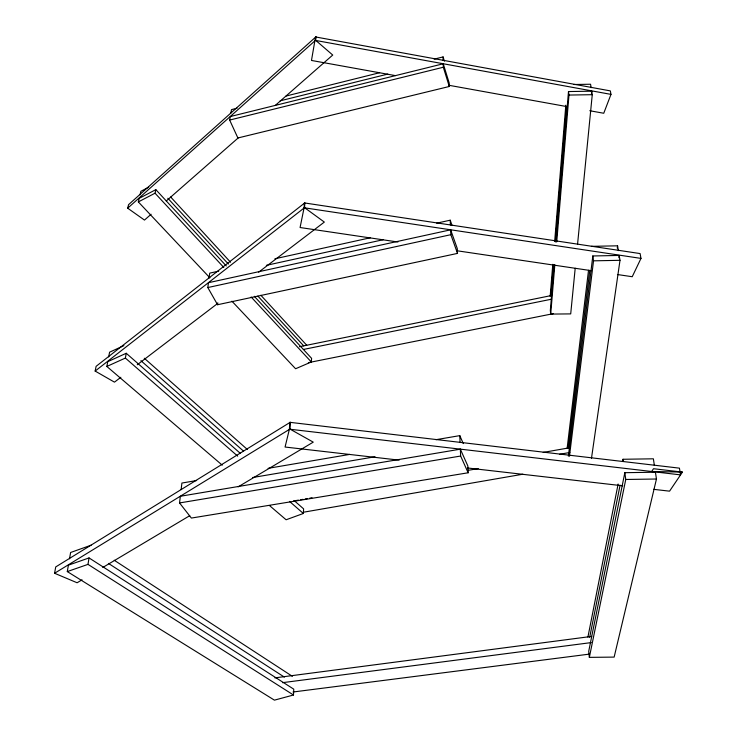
<?xml version="1.0" encoding="UTF-8"?>
<svg xmlns="http://www.w3.org/2000/svg" width="737" height="737" viewBox="0 0 737 737"><rect width="100%" height="100%" fill="white"/><g stroke="black" fill="none" stroke-linecap="round" stroke-linejoin="round"><path stroke-width="1.11" d="M293.483 695.009L293.759 689.169L89.039 557.927L68.403 565.168L67.288 571.58L274.422 700.15L293.483 695.009L87.989 564.376L67.288 571.58M269.502 505.554L286.113 519.769L303.358 513.477L303.607 508.871L294.091 500.515M54.575 573.257L289.945 429.081L290.341 422.227L55.726 566.928L54.575 573.257L77.099 582.764L82.037 579.826M289.411 429.174L289.816 422.319L679.431 468.152L680.555 474.877L289.411 429.174L285.072 447.037L399.159 460.137M397.906 242.012L300.079 227.521L304.095 207.76L304.418 202.933L640.103 253.574L640.987 258.401L632.226 276.725L617.44 274.533M95.156 371.07L304.547 207.659L304.869 202.832L96.114 366.326L95.156 371.07L114.465 382.144L120.859 377.28M231.906 301.175L295.592 368.749L311.309 361.968L311.604 358.357L254.311 296.302M550.161 296.375L552.787 264.325M554.666 241.432L565.823 105.216M553.441 264.712L550.889 295.638L299.462 346.731M555.329 241.791L566.467 106.607M554.123 264.859L550.336 310.452L550.714 314.082L570.705 313.898L575.201 268.231M556.02 241.929L568.485 91.554L591.691 91.185L592.262 94.686L577.559 244.251M550.714 314.082L554.823 264.767M556.739 241.837L568.982 95.055L568.485 91.554M591.479 93.359L591.691 91.185M395.437 75.625L311.475 60.452L315.537 36.951L610.347 90.891L610.982 94.382L603.75 113.258L589.784 110.734M151.113 214.255L144.48 220.077L127.685 208.193L315.583 40.249L316.191 37.071M179.552 502.947L180.344 496.259L460.349 449.174L467.848 465.977L468.152 472.776L191.371 518.065L179.552 502.947L460.634 456.037L468.152 472.776M181.127 489.626L181.901 483.048L196.641 480.533M567.168 448.004L588.522 270.267M568.245 448.087L589.757 270.497M217.562 304.731L207.816 287.55L208.451 282.704L450.629 229.824L457.272 248.535L457.511 253.399L217.562 304.731L217.802 302.796M568.365 456.166L592.815 255.969L619.181 255.444L620.001 260.308L591.489 458.248M569.461 456.258L593.534 260.834L592.815 255.969M209.087 277.895L209.713 273.123L218.705 271.142M617.256 248.083L617.569 245.817L591.396 246.342M618.859 257.72L619.181 255.444M87.989 564.376L89.039 557.927M69.518 558.803L70.614 552.483L91.13 545.187M229.658 120.067L230.266 116.557L443.241 63.778L449.183 82.995L449.284 86.487L237.885 137.976L229.658 120.067L443.315 67.242L443.241 63.778M230.874 113.074L231.482 109.62L237.047 108.228M222.27 465.167L106.837 366.455L125.373 358.062L126.248 353.272L240.446 453.458M106.837 366.455L107.759 361.664L126.248 353.272M108.68 356.911L109.592 352.185L123.89 345.644M587.914 637.081L618.131 484.034M622.572 461.519L623.023 459.271L653.369 458.81L654.392 465.489M589.664 637.413L620.093 485.13M624.838 472.684L588.716 651.315L589.351 657.367L614.142 657.1L656.464 479.013L655.423 472.224L624.838 472.684L625.759 479.474L589.351 657.367M209.888 277.821L138.335 201.91L155.037 193.195L155.848 189.639L226.268 265.928M138.335 201.91L139.192 198.354L155.848 189.639M140.039 194.817L140.887 191.298L148.681 187.198M127.685 208.193L128.56 204.656L315.933 36.85M682.425 472.104L651.692 471.505L653.489 468.714L682.425 472.104L669.555 491.164L653.581 489.331M166.295 200.952L238.42 137.727M275.297 105.4L332.737 55.045L315.583 40.249M137.275 364.751L217.581 303.506M258.641 272.183L324.335 222.077L304.547 207.659M102.784 567.472L189.741 515.688M238.152 486.853L313.253 442.136L289.945 429.081M286.048 96.031L379.601 72.733M434.167 59.135L443.075 56.924L444.393 61.18M280.198 100.822L387.754 74.105M274.892 258.779L370.416 237.756M436.719 223.164L450.206 220.197L452.039 225.393M266.333 265.348L383.074 239.755M207.816 287.55L450.851 234.688L450.629 229.824M303.386 349.467L551.267 299.25M308.342 362.65L553.34 313.649M543.206 452.417L570.374 447.626M293.916 500.92L298.439 500.128M300.705 499.732L302.962 499.336M305.219 498.94L307.486 498.544M309.743 498.148L312.009 497.751M468.059 470.353L478.239 468.566M559.659 454.268L569.83 452.49M303.377 512.233L522.837 474.223M268.102 468.336L349.762 454.407M435.963 439.694L459.787 435.631L463.287 443.582M252.561 477.53L375.022 456.783M274.873 677.874L591.71 636.39M282.483 682.674L591.267 642.59M293.004 692.006L589.489 654.106M593.534 260.834L620.001 260.308M574.095 84.506L590.558 84.239L591.129 87.703M568.982 95.055L592.262 94.686M625.759 479.474L656.464 479.013M467.617 467.986L622.774 485.803M457.051 250.773L591.277 270.663M304.095 207.76L640.987 258.401M449.303 85.354L567.232 106.662M315.187 40.36L610.982 94.382M108.45 563.409L284.381 677.11M114.235 560.249L292.396 676.336M125.373 358.062L237.692 456.139M289.53 501.4L303.358 513.477M140.905 360.669L243.505 451.099M144.295 358.228L247.402 449.524M155.037 193.195L223.799 267.457M251.142 296.993L311.309 361.968M167.833 198.253L228.396 264.049M257.895 296.099L303.708 345.874M170.671 197L230.543 262.234M260.861 295.27L306.739 345.257M450.851 234.688L457.511 253.399M443.315 67.242L449.284 86.487M617.569 245.817L618.38 250.608M623.023 459.271L623.318 461.5M450.206 220.197L450.418 224.997M459.787 435.631L460.063 442.375M460.349 449.174L460.634 456.037M443.075 56.924L443.158 60.333"/></g></svg>
